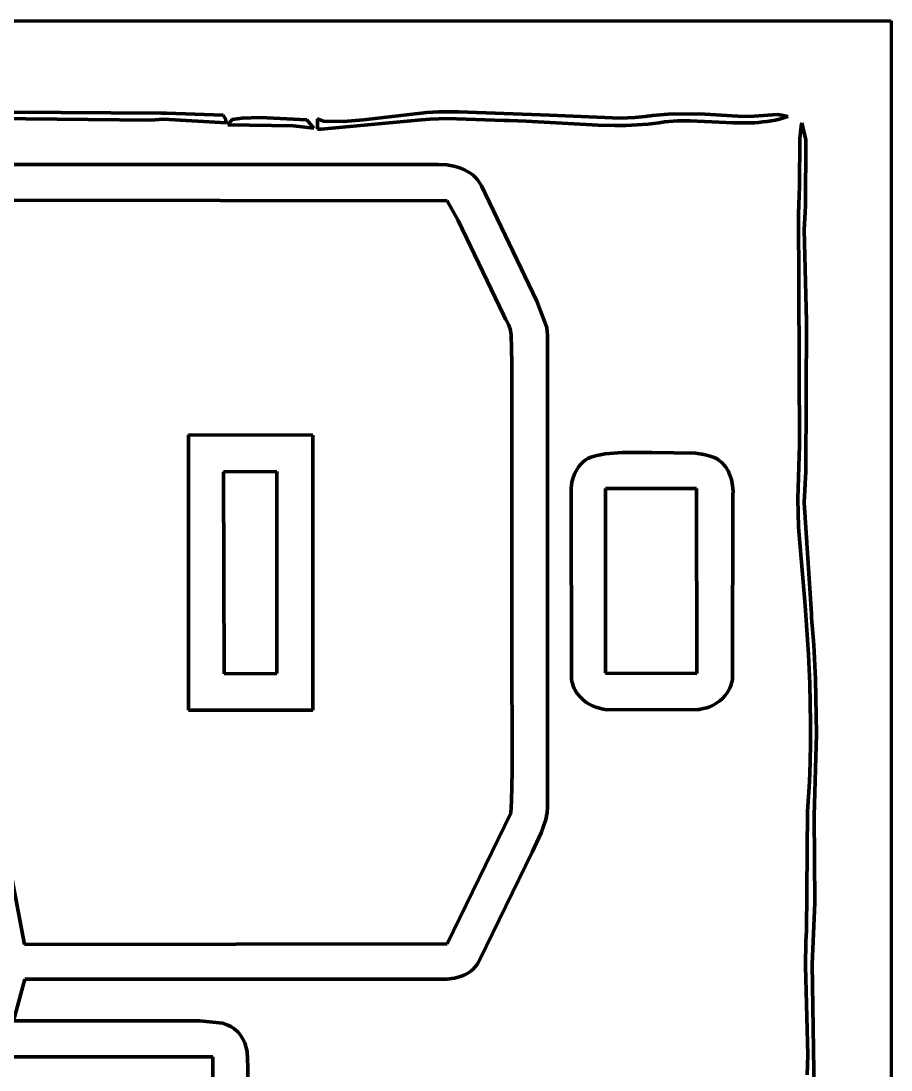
# Model space of a CAD drawing. Header units: millimetres. Extents: x 0 to 10.2, y 0 to 7.
# Drawn here: x 7.286 to 10.222, y 3.489 to 7.028 of the extents above; entities that cross this region are included whole.
import ezdxf

# ---------------------------------------------------------------- set-up
doc = ezdxf.new("R2010")
doc.units = ezdxf.units.MM
doc.layers.add('color#030303ff', color=7, linetype='CONTINUOUS', lineweight=100)
doc.layers.add('color#ffffffff', color=7, linetype='CONTINUOUS', lineweight=100)

msp = doc.modelspace()

# ---------------------------------------------------------------- linework, layer by layer
at = {"layer": 'color#030303ff'}
for p, q in [((7.3027, 6.6978), (7.2355, 6.6988)), ((7.2513, 6.7197), (7.7595, 6.7164)), ((7.7228, 6.6933), (7.3027, 6.6978)), ((7.767, 6.6964), (7.7228, 6.6933)), ((7.7595, 6.7164), (7.7776, 6.7172)), ((7.9787, 6.6842), (7.767, 6.6964)), ((7.7776, 6.7172), (7.968, 6.7098)), ((7.968, 6.7098), (7.9777, 6.6956)), ((7.9777, 6.6956), (7.9787, 6.6842)), ((7.9848, 6.6772), (7.9989, 6.6953)), ((7.9989, 6.6953), (8.0326, 6.6996)), ((8.0326, 6.6996), (8.093, 6.7018)), ((8.093, 6.7018), (8.2505, 6.6948)), ((8.2505, 6.6948), (8.2743, 6.6657)), ((8.2873, 6.6626), (8.2869, 6.6976)), ((8.2869, 6.6976), (8.3072, 6.6902)), ((8.6377, 6.6941), (8.2995, 6.6627)), ((8.3072, 6.6902), (8.3749, 6.6889)), ((8.3749, 6.6889), (8.442, 6.694)), ((8.442, 6.694), (8.6559, 6.7189)), ((8.6665, 6.697), (8.6377, 6.6941)), ((8.6559, 6.7189), (8.6961, 6.7212)), ((8.7242, 6.6984), (8.6665, 6.697)), ((8.6961, 6.7212), (8.723, 6.7218)), ((8.723, 6.7218), (8.75, 6.7215)), ((8.9166, 6.6917), (8.7242, 6.6984)), ((8.75, 6.7215), (8.7635, 6.7209)), ((8.7635, 6.7209), (9.0692, 6.7099)), ((8.9353, 6.6915), (8.9166, 6.6917)), ((8.9913, 6.6898), (8.9353, 6.6915)), ((9.2343, 6.6762), (8.9913, 6.6898)), ((9.0692, 6.7099), (9.3092, 6.6998)), ((9.3092, 6.6998), (9.3572, 6.7018)), ((9.3572, 6.7018), (9.3931, 6.7052)), ((9.3931, 6.7052), (9.4169, 6.7085)), ((9.4169, 6.7085), (9.4697, 6.7136)), ((9.4697, 6.7136), (9.5754, 6.7146)), ((9.4868, 6.6896), (9.4724, 6.6885)), ((9.5012, 6.6904), (9.4868, 6.6896)), ((9.5156, 6.6908), (9.5012, 6.6904)), ((9.5444, 6.6909), (9.5156, 6.6908)), ((9.6892, 6.6843), (9.5444, 6.6909)), ((9.5754, 6.7146), (9.7234, 6.7056)), ((9.7234, 6.7056), (9.7599, 6.7064)), ((9.7599, 6.7064), (9.8383, 6.7122)), ((9.8039, 6.6888), (9.7897, 6.687)), ((9.818, 6.691), (9.8039, 6.6888)), ((9.8322, 6.6937), (9.818, 6.691)), ((9.8462, 6.6969), (9.8322, 6.6937)), ((9.8383, 6.7122), (9.8538, 6.7105)), ((9.8602, 6.7007), (9.8462, 6.6969)), ((9.8538, 6.7105), (9.864, 6.7083)), ((9.8742, 6.7051), (9.8602, 6.7007)), ((9.864, 6.7083), (9.8742, 6.7051)), ((8.2048, 6.6742), (7.9848, 6.6772)), ((8.2743, 6.6657), (8.2048, 6.6742)), ((8.2995, 6.6627), (8.2873, 6.6626)), ((9.2903, 6.6752), (9.2343, 6.6762)), ((9.3277, 6.6756), (9.2903, 6.6752)), ((9.365, 6.6771), (9.3277, 6.6756)), ((9.3836, 6.6783), (9.365, 6.6771)), ((9.4022, 6.6799), (9.3836, 6.6783)), ((9.4209, 6.6819), (9.4022, 6.6799)), ((9.4395, 6.6842), (9.4209, 6.6819)), ((9.4581, 6.687), (9.4395, 6.6842)), ((9.4724, 6.6885), (9.4581, 6.687)), ((9.7324, 6.6838), (9.6892, 6.6843)), ((9.7611, 6.6847), (9.7324, 6.6838)), ((9.7754, 6.6857), (9.7611, 6.6847)), ((9.7897, 6.687), (9.7754, 6.6857)), ((9.9148, 6.6312), (9.9192, 6.6733)), ((9.9192, 6.6733), (9.9207, 6.6838)), ((9.9207, 6.6838), (9.9345, 6.6267)), ((9.913, 6.4719), (9.9148, 6.6312)), ((9.9345, 6.6267), (9.9332, 6.4036)), ((6.9718, 6.5439), (8.6942, 6.5437)), ((8.6942, 6.5437), (8.7237, 6.5421)), ((8.7237, 6.5421), (8.7472, 6.538)), ((8.7472, 6.538), (8.7643, 6.5332)), ((8.7643, 6.5332), (8.7808, 6.5267)), ((8.7808, 6.5267), (8.7913, 6.5214)), ((8.7913, 6.5214), (8.8012, 6.5153)), ((8.8012, 6.5153), (8.8105, 6.5083)), ((8.8105, 6.5083), (8.8192, 6.5005)), ((8.8192, 6.5005), (8.827, 6.4917)), ((8.827, 6.4917), (8.8306, 6.487)), ((8.8306, 6.487), (8.834, 6.4821)), ((8.834, 6.4821), (8.8372, 6.4769)), ((8.8372, 6.4769), (8.8401, 6.4714)), ((8.8401, 6.4714), (9.0268, 6.0823)), ((9.9097, 6.3764), (9.913, 6.4719)), ((8.7245, 6.4216), (6.9346, 6.4234)), ((8.7618, 6.3546), (8.7245, 6.4216)), ((9.9106, 6.1348), (9.9097, 6.3764)), ((9.9332, 6.4036), (9.9291, 6.3232)), ((8.9148, 6.036), (8.7618, 6.3546)), ((9.9291, 6.3232), (9.9372, 6.015)), ((9.9138, 5.5977), (9.9106, 6.1348)), ((9.0268, 6.0823), (9.0604, 5.994)), ((8.9218, 6.0223), (8.9148, 6.036)), ((8.9272, 6.013), (8.9218, 6.0223)), ((8.9316, 6.0035), (8.9272, 6.013)), ((8.9366, 5.9888), (8.9316, 6.0035)), ((8.9406, 5.9686), (8.9366, 5.9888)), ((9.0604, 5.994), (9.0631, 5.9671)), ((9.9372, 6.015), (9.935, 5.5084)), ((8.9422, 5.8745), (8.9406, 5.9686)), ((9.0631, 5.9671), (9.063, 5.9579)), ((9.063, 5.9579), (9.0634, 4.388)), ((8.9424, 5.4028), (8.9422, 5.8745)), ((7.8517, 4.7023), (7.8519, 5.6313)), ((7.8519, 5.6313), (8.2706, 5.6309)), ((8.2706, 5.6309), (8.2708, 4.7031)), ((9.9076, 5.416), (9.9138, 5.5977)), ((9.1992, 5.5515), (9.2088, 5.5562)), ((9.2088, 5.5562), (9.2296, 5.5624)), ((9.2296, 5.5624), (9.2578, 5.5679)), ((9.2578, 5.5679), (9.3151, 5.5723)), ((9.3151, 5.5723), (9.4161, 5.5719)), ((9.4161, 5.5719), (9.562, 5.5695)), ((9.562, 5.5695), (9.5906, 5.565)), ((9.5906, 5.565), (9.6119, 5.5597)), ((9.6119, 5.5597), (9.6259, 5.5551)), ((9.1626, 5.5158), (9.1684, 5.5243)), ((9.1684, 5.5243), (9.1749, 5.5322)), ((9.1749, 5.5322), (9.1823, 5.5394)), ((9.1823, 5.5394), (9.1903, 5.5459)), ((9.1903, 5.5459), (9.1992, 5.5515)), ((9.6259, 5.5551), (9.635, 5.5502)), ((9.635, 5.5502), (9.6434, 5.5444)), ((9.6434, 5.5444), (9.6511, 5.5379)), ((9.6511, 5.5379), (9.658, 5.5306)), ((9.658, 5.5306), (9.6643, 5.5226)), ((9.6643, 5.5226), (9.6723, 5.5097)), ((8.1498, 5.508), (7.9695, 5.5068)), ((7.9695, 5.5068), (7.9718, 4.8256)), ((8.1492, 4.826), (8.1498, 5.508)), ((9.1455, 5.4723), (9.1495, 5.4875)), ((9.1495, 5.4875), (9.1552, 5.5021)), ((9.1552, 5.5021), (9.1626, 5.5158)), ((9.6723, 5.5097), (9.6788, 5.4958)), ((9.6788, 5.4958), (9.6837, 5.4812)), ((9.935, 5.5084), (9.9287, 5.403)), ((9.1424, 5.4308), (9.1425, 5.4515)), ((9.1425, 5.4515), (9.1455, 5.4723)), ((9.566, 5.4507), (9.2592, 5.4501)), ((9.2592, 5.4501), (9.2592, 4.8271)), ((9.5665, 4.8262), (9.566, 5.4507)), ((9.6837, 5.4812), (9.6878, 5.461)), ((9.6878, 5.461), (9.6891, 5.4406)), ((9.1436, 4.8195), (9.1424, 5.4308)), ((9.6888, 5.4306), (9.6878, 4.8202)), ((9.6891, 5.4406), (9.6888, 5.4306)), ((9.9097, 5.3204), (9.9076, 5.416)), ((8.9424, 4.9446), (8.9424, 5.4028)), ((9.9287, 5.403), (9.9538, 5.0283)), ((9.9325, 5.0563), (9.9097, 5.3204)), ((9.9433, 4.8909), (9.9325, 5.0563)), ((9.9538, 5.0283), (9.9542, 5.0148)), ((9.9542, 5.0148), (9.9616, 4.9228)), ((8.944, 4.4973), (8.9424, 4.9446)), ((9.9616, 4.9228), (9.9675, 4.8077)), ((9.9477, 4.7916), (9.9433, 4.8909)), ((7.9718, 4.8256), (8.1492, 4.826)), ((9.1438, 4.8128), (9.1436, 4.8195)), ((9.2592, 4.8271), (9.5665, 4.8262)), ((9.6875, 4.8136), (9.6868, 4.8072)), ((9.6878, 4.8202), (9.6875, 4.8136)), ((9.1444, 4.8063), (9.1438, 4.8128)), ((9.1455, 4.8), (9.1444, 4.8063)), ((9.1469, 4.7938), (9.1455, 4.8)), ((9.1486, 4.7878), (9.1469, 4.7938)), ((9.1507, 4.782), (9.1486, 4.7878)), ((9.1532, 4.7763), (9.1507, 4.782)), ((9.6805, 4.7829), (9.6781, 4.7772)), ((9.6826, 4.7887), (9.6805, 4.7829)), ((9.6844, 4.7947), (9.6826, 4.7887)), ((9.6858, 4.8009), (9.6844, 4.7947)), ((9.6868, 4.8072), (9.6858, 4.8009)), ((9.9497, 4.7254), (9.9477, 4.7916)), ((9.9675, 4.8077), (9.9703, 4.6231)), ((9.1559, 4.7709), (9.1532, 4.7763)), ((9.159, 4.7656), (9.1559, 4.7709)), ((9.1623, 4.7605), (9.159, 4.7656)), ((9.166, 4.7555), (9.1623, 4.7605)), ((9.1699, 4.7508), (9.166, 4.7555)), ((9.174, 4.7463), (9.1699, 4.7508)), ((9.183, 4.7378), (9.174, 4.7463)), ((9.6535, 4.7426), (9.6444, 4.7345)), ((9.6619, 4.7516), (9.6535, 4.7426)), ((9.6656, 4.7563), (9.6619, 4.7516)), ((9.6692, 4.7613), (9.6656, 4.7563)), ((9.6724, 4.7664), (9.6692, 4.7613)), ((9.6754, 4.7717), (9.6724, 4.7664)), ((9.6781, 4.7772), (9.6754, 4.7717)), ((9.1928, 4.7302), (9.183, 4.7378)), ((9.2033, 4.7235), (9.1928, 4.7302)), ((9.2144, 4.7177), (9.2033, 4.7235)), ((9.226, 4.7128), (9.2144, 4.7177)), ((9.238, 4.709), (9.226, 4.7128)), ((9.2503, 4.7061), (9.238, 4.709)), ((9.5887, 4.7079), (9.5763, 4.7056)), ((9.6008, 4.7112), (9.5887, 4.7079)), ((9.6125, 4.7156), (9.6008, 4.7112)), ((9.6238, 4.721), (9.6125, 4.7156)), ((9.6344, 4.7273), (9.6238, 4.721)), ((9.6444, 4.7345), (9.6344, 4.7273)), ((9.9506, 4.6592), (9.9497, 4.7254)), ((8.2708, 4.7031), (7.8517, 4.7023)), ((9.2627, 4.7042), (9.2503, 4.7061)), ((9.5701, 4.7049), (9.2627, 4.7042)), ((9.5763, 4.7056), (9.5701, 4.7049)), ((9.9505, 4.5929), (9.9506, 4.6592)), ((9.9703, 4.6231), (9.9633, 4.3464)), ((9.9493, 4.5267), (9.9505, 4.5929)), ((8.941, 4.3959), (8.944, 4.4973)), ((9.9482, 4.4936), (9.9493, 4.5267)), ((9.945, 4.4274), (9.9468, 4.4605)), ((9.9468, 4.4605), (9.9482, 4.4936)), ((9.9429, 4.3944), (9.945, 4.4274)), ((8.9387, 4.3553), (8.941, 4.3959)), ((9.9405, 4.3613), (9.9429, 4.3944)), ((8.7239, 3.9148), (8.9387, 4.3553)), ((9.062, 4.3578), (9.0573, 4.3344)), ((9.0635, 4.3758), (9.062, 4.3578)), ((9.0634, 4.388), (9.0635, 4.3758)), ((9.9366, 3.957), (9.9405, 4.3613)), ((9.0573, 4.3344), (9.0415, 4.2892)), ((9.9633, 4.3464), (9.9648, 4.0533)), ((9.0415, 4.2892), (9.0107, 4.2239)), ((9.0107, 4.2239), (8.833, 3.8593)), ((7.2518, 4.1548), (7.2976, 3.9123)), ((9.9648, 4.0533), (9.9558, 3.8465)), ((9.9349, 3.9236), (9.9366, 3.957)), ((7.2976, 3.9123), (8.7239, 3.9148)), ((9.9337, 3.84), (9.9349, 3.9236)), ((8.833, 3.8593), (8.8307, 3.8544)), ((8.8049, 3.823), (8.7967, 3.8171)), ((8.8125, 3.8296), (8.8049, 3.823)), ((8.8193, 3.837), (8.8125, 3.8296)), ((8.8255, 3.8453), (8.8193, 3.837)), ((8.8307, 3.8544), (8.8255, 3.8453)), ((9.9411, 3.5392), (9.9337, 3.84)), ((9.9558, 3.8465), (9.963, 3.4149)), ((7.2995, 3.7956), (7.2607, 3.6546)), ((8.7084, 3.7953), (7.2995, 3.7956)), ((8.7237, 3.7955), (8.7084, 3.7953)), ((8.7494, 3.7987), (8.7237, 3.7955)), ((8.7693, 3.804), (8.7494, 3.7987)), ((8.7835, 3.8098), (8.7693, 3.804)), ((8.7967, 3.8171), (8.7835, 3.8098)), ((7.2607, 3.6546), (7.8893, 3.6551)), ((7.8893, 3.6551), (7.9657, 3.6466)), ((7.9657, 3.6466), (7.9837, 3.6406)), ((7.9837, 3.6406), (7.9964, 3.6343)), ((7.9964, 3.6343), (8.0043, 3.6292)), ((8.0043, 3.6292), (8.0118, 3.6231)), ((8.0118, 3.6231), (8.0187, 3.6161)), ((8.0187, 3.6161), (8.0273, 3.6062)), ((8.0273, 3.6062), (8.0343, 3.5955)), ((8.0343, 3.5955), (8.0414, 3.5801)), ((8.0414, 3.5801), (8.049, 3.551)), ((8.049, 3.551), (8.0521, 3.4994)), ((9.9396, 3.4723), (9.9411, 3.5392)), ((7.9337, 3.5336), (7.2456, 3.5336)), ((7.935, 1.7283), (7.9337, 3.5336)), ((8.0521, 3.4994), (8.0513, 1.8522))]:
    msp.add_line(p, q, dxfattribs=at)
at = {"layer": 'color#ffffffff'}
for p, q in [((0, 7.0278), (10.2222, 7.0278)), ((10.2222, 7.0278), (10.2222, 0)), ((7.2355, 6.6988), (7.3027, 6.6978)), ((7.7595, 6.7164), (7.2513, 6.7197)), ((7.3027, 6.6978), (7.7228, 6.6933)), ((7.7228, 6.6933), (7.767, 6.6964)), ((7.7776, 6.7172), (7.7595, 6.7164)), ((7.767, 6.6964), (7.9787, 6.6842)), ((7.968, 6.7098), (7.7776, 6.7172)), ((7.9777, 6.6956), (7.968, 6.7098)), ((7.9787, 6.6842), (7.9777, 6.6956)), ((7.9989, 6.6953), (7.9848, 6.6772)), ((8.0326, 6.6996), (7.9989, 6.6953)), ((8.093, 6.7018), (8.0326, 6.6996)), ((8.2505, 6.6948), (8.093, 6.7018)), ((8.2743, 6.6657), (8.2505, 6.6948)), ((8.3072, 6.6902), (8.2869, 6.6976)), ((8.2869, 6.6976), (8.2873, 6.6626)), ((8.2995, 6.6627), (8.6377, 6.6941)), ((8.3749, 6.6889), (8.3072, 6.6902)), ((8.442, 6.694), (8.3749, 6.6889)), ((8.6559, 6.7189), (8.442, 6.694)), ((8.6377, 6.6941), (8.6665, 6.697)), ((8.6961, 6.7212), (8.6559, 6.7189)), ((8.6665, 6.697), (8.7242, 6.6984)), ((8.723, 6.7218), (8.6961, 6.7212)), ((8.75, 6.7215), (8.723, 6.7218)), ((8.7242, 6.6984), (8.9166, 6.6917)), ((8.7635, 6.7209), (8.75, 6.7215)), ((9.0692, 6.7099), (8.7635, 6.7209)), ((8.9166, 6.6917), (8.9353, 6.6915)), ((8.9353, 6.6915), (8.9913, 6.6898)), ((8.9913, 6.6898), (9.2343, 6.6762)), ((9.3092, 6.6998), (9.0692, 6.7099)), ((9.3572, 6.7018), (9.3092, 6.6998)), ((9.3931, 6.7052), (9.3572, 6.7018)), ((9.4169, 6.7085), (9.3931, 6.7052)), ((9.4697, 6.7136), (9.4169, 6.7085)), ((9.5754, 6.7146), (9.4697, 6.7136)), ((9.4724, 6.6885), (9.4868, 6.6896)), ((9.4868, 6.6896), (9.5012, 6.6904)), ((9.5012, 6.6904), (9.5156, 6.6908)), ((9.5156, 6.6908), (9.5444, 6.6909)), ((9.5444, 6.6909), (9.6892, 6.6843)), ((9.7234, 6.7056), (9.5754, 6.7146)), ((9.7599, 6.7064), (9.7234, 6.7056)), ((9.8383, 6.7122), (9.7599, 6.7064)), ((9.7897, 6.687), (9.8039, 6.6888)), ((9.8039, 6.6888), (9.818, 6.691)), ((9.818, 6.691), (9.8322, 6.6937)), ((9.8322, 6.6937), (9.8462, 6.6969)), ((9.8538, 6.7105), (9.8383, 6.7122)), ((9.8462, 6.6969), (9.8602, 6.7007)), ((9.864, 6.7083), (9.8538, 6.7105)), ((9.8602, 6.7007), (9.8742, 6.7051)), ((9.8742, 6.7051), (9.864, 6.7083)), ((7.9848, 6.6772), (8.2048, 6.6742)), ((8.2048, 6.6742), (8.2743, 6.6657)), ((8.2873, 6.6626), (8.2995, 6.6627)), ((9.2343, 6.6762), (9.2903, 6.6752)), ((9.2903, 6.6752), (9.3277, 6.6756)), ((9.3277, 6.6756), (9.365, 6.6771)), ((9.365, 6.6771), (9.3836, 6.6783)), ((9.3836, 6.6783), (9.4022, 6.6799)), ((9.4022, 6.6799), (9.4209, 6.6819)), ((9.4209, 6.6819), (9.4395, 6.6842)), ((9.4395, 6.6842), (9.4581, 6.687)), ((9.4581, 6.687), (9.4724, 6.6885)), ((9.6892, 6.6843), (9.7324, 6.6838)), ((9.7324, 6.6838), (9.7611, 6.6847)), ((9.7611, 6.6847), (9.7754, 6.6857)), ((9.7754, 6.6857), (9.7897, 6.687)), ((9.9192, 6.6733), (9.9148, 6.6312)), ((9.9207, 6.6838), (9.9192, 6.6733)), ((9.9345, 6.6267), (9.9207, 6.6838)), ((9.9148, 6.6312), (9.913, 6.4719)), ((9.9332, 6.4036), (9.9345, 6.6267)), ((8.6942, 6.5437), (6.9718, 6.5439)), ((8.7237, 6.5421), (8.6942, 6.5437)), ((8.7472, 6.538), (8.7237, 6.5421)), ((8.7643, 6.5332), (8.7472, 6.538)), ((8.7808, 6.5267), (8.7643, 6.5332)), ((8.7913, 6.5214), (8.7808, 6.5267)), ((8.8012, 6.5153), (8.7913, 6.5214)), ((8.8105, 6.5083), (8.8012, 6.5153)), ((8.8192, 6.5005), (8.8105, 6.5083)), ((8.827, 6.4917), (8.8192, 6.5005)), ((8.8306, 6.487), (8.827, 6.4917)), ((8.834, 6.4821), (8.8306, 6.487)), ((8.8372, 6.4769), (8.834, 6.4821)), ((8.8401, 6.4714), (8.8372, 6.4769)), ((9.0268, 6.0823), (8.8401, 6.4714)), ((9.913, 6.4719), (9.9097, 6.3764)), ((6.9346, 6.4234), (8.7245, 6.4216)), ((8.7245, 6.4216), (8.7618, 6.3546)), ((9.9097, 6.3764), (9.9106, 6.1348)), ((9.9291, 6.3232), (9.9332, 6.4036)), ((8.7618, 6.3546), (8.9148, 6.036)), ((9.9372, 6.015), (9.9291, 6.3232)), ((9.9106, 6.1348), (9.9138, 5.5977)), ((9.0604, 5.994), (9.0268, 6.0823)), ((8.9148, 6.036), (8.9218, 6.0223)), ((8.9218, 6.0223), (8.9272, 6.013)), ((8.9272, 6.013), (8.9316, 6.0035)), ((8.9316, 6.0035), (8.9366, 5.9888)), ((8.9366, 5.9888), (8.9406, 5.9686)), ((9.0631, 5.9671), (9.0604, 5.994)), ((9.935, 5.5084), (9.9372, 6.015)), ((8.9406, 5.9686), (8.9422, 5.8745)), ((9.063, 5.9579), (9.0631, 5.9671)), ((9.0634, 4.388), (9.063, 5.9579)), ((8.9422, 5.8745), (8.9424, 5.4028)), ((7.8519, 5.6313), (7.8517, 4.7023)), ((8.2706, 5.6309), (7.8519, 5.6313)), ((8.2708, 4.7031), (8.2706, 5.6309)), ((9.9138, 5.5977), (9.9076, 5.416)), ((9.2088, 5.5562), (9.1992, 5.5515)), ((9.2296, 5.5624), (9.2088, 5.5562)), ((9.2578, 5.5679), (9.2296, 5.5624)), ((9.3151, 5.5723), (9.2578, 5.5679)), ((9.4161, 5.5719), (9.3151, 5.5723)), ((9.562, 5.5695), (9.4161, 5.5719)), ((9.5906, 5.565), (9.562, 5.5695)), ((9.6119, 5.5597), (9.5906, 5.565)), ((9.6259, 5.5551), (9.6119, 5.5597)), ((9.1684, 5.5243), (9.1626, 5.5158)), ((9.1749, 5.5322), (9.1684, 5.5243)), ((9.1823, 5.5394), (9.1749, 5.5322)), ((9.1903, 5.5459), (9.1823, 5.5394)), ((9.1992, 5.5515), (9.1903, 5.5459)), ((9.635, 5.5502), (9.6259, 5.5551)), ((9.6434, 5.5444), (9.635, 5.5502)), ((9.6511, 5.5379), (9.6434, 5.5444)), ((9.658, 5.5306), (9.6511, 5.5379)), ((9.6643, 5.5226), (9.658, 5.5306)), ((9.6723, 5.5097), (9.6643, 5.5226)), ((7.9695, 5.5068), (8.1498, 5.508)), ((7.9718, 4.8256), (7.9695, 5.5068)), ((8.1498, 5.508), (8.1492, 4.826)), ((9.1495, 5.4875), (9.1455, 5.4723)), ((9.1552, 5.5021), (9.1495, 5.4875)), ((9.1626, 5.5158), (9.1552, 5.5021)), ((9.6788, 5.4958), (9.6723, 5.5097)), ((9.6837, 5.4812), (9.6788, 5.4958)), ((9.9287, 5.403), (9.935, 5.5084)), ((9.1425, 5.4515), (9.1424, 5.4308)), ((9.1455, 5.4723), (9.1425, 5.4515)), ((9.2592, 5.4501), (9.566, 5.4507)), ((9.2592, 4.8271), (9.2592, 5.4501)), ((9.566, 5.4507), (9.5665, 4.8262)), ((9.6878, 5.461), (9.6837, 5.4812)), ((9.6891, 5.4406), (9.6878, 5.461)), ((9.1424, 5.4308), (9.1436, 4.8195)), ((9.6878, 4.8202), (9.6888, 5.4306)), ((9.6888, 5.4306), (9.6891, 5.4406)), ((9.9076, 5.416), (9.9097, 5.3204)), ((8.9424, 5.4028), (8.9424, 4.9446)), ((9.9538, 5.0283), (9.9287, 5.403)), ((9.9097, 5.3204), (9.9325, 5.0563)), ((9.9325, 5.0563), (9.9433, 4.8909)), ((9.9542, 5.0148), (9.9538, 5.0283)), ((9.9616, 4.9228), (9.9542, 5.0148)), ((8.9424, 4.9446), (8.944, 4.4973)), ((9.9675, 4.8077), (9.9616, 4.9228)), ((9.9433, 4.8909), (9.9477, 4.7916)), ((8.1492, 4.826), (7.9718, 4.8256)), ((9.1436, 4.8195), (9.1438, 4.8128)), ((9.5665, 4.8262), (9.2592, 4.8271)), ((9.6868, 4.8072), (9.6875, 4.8136)), ((9.6875, 4.8136), (9.6878, 4.8202)), ((9.1438, 4.8128), (9.1444, 4.8063)), ((9.1444, 4.8063), (9.1455, 4.8)), ((9.1455, 4.8), (9.1469, 4.7938)), ((9.1469, 4.7938), (9.1486, 4.7878)), ((9.1486, 4.7878), (9.1507, 4.782)), ((9.1507, 4.782), (9.1532, 4.7763)), ((9.6781, 4.7772), (9.6805, 4.7829)), ((9.6805, 4.7829), (9.6826, 4.7887)), ((9.6826, 4.7887), (9.6844, 4.7947)), ((9.6844, 4.7947), (9.6858, 4.8009)), ((9.6858, 4.8009), (9.6868, 4.8072)), ((9.9477, 4.7916), (9.9497, 4.7254)), ((9.9703, 4.6231), (9.9675, 4.8077)), ((9.1532, 4.7763), (9.1559, 4.7709)), ((9.1559, 4.7709), (9.159, 4.7656)), ((9.159, 4.7656), (9.1623, 4.7605)), ((9.1623, 4.7605), (9.166, 4.7555)), ((9.166, 4.7555), (9.1699, 4.7508)), ((9.1699, 4.7508), (9.174, 4.7463)), ((9.174, 4.7463), (9.183, 4.7378)), ((9.6444, 4.7345), (9.6535, 4.7426)), ((9.6535, 4.7426), (9.6619, 4.7516)), ((9.6619, 4.7516), (9.6656, 4.7563)), ((9.6656, 4.7563), (9.6692, 4.7613)), ((9.6692, 4.7613), (9.6724, 4.7664)), ((9.6724, 4.7664), (9.6754, 4.7717)), ((9.6754, 4.7717), (9.6781, 4.7772)), ((9.183, 4.7378), (9.1928, 4.7302)), ((9.1928, 4.7302), (9.2033, 4.7235)), ((9.2033, 4.7235), (9.2144, 4.7177)), ((9.2144, 4.7177), (9.226, 4.7128)), ((9.226, 4.7128), (9.238, 4.709)), ((9.238, 4.709), (9.2503, 4.7061)), ((9.5763, 4.7056), (9.5887, 4.7079)), ((9.5887, 4.7079), (9.6008, 4.7112)), ((9.6008, 4.7112), (9.6125, 4.7156)), ((9.6125, 4.7156), (9.6238, 4.721)), ((9.6238, 4.721), (9.6344, 4.7273)), ((9.6344, 4.7273), (9.6444, 4.7345)), ((9.9497, 4.7254), (9.9506, 4.6592)), ((7.8517, 4.7023), (8.2708, 4.7031)), ((9.2503, 4.7061), (9.2627, 4.7042)), ((9.2627, 4.7042), (9.5701, 4.7049)), ((9.5701, 4.7049), (9.5763, 4.7056)), ((9.9506, 4.6592), (9.9505, 4.5929)), ((9.9633, 4.3464), (9.9703, 4.6231)), ((9.9505, 4.5929), (9.9493, 4.5267)), ((8.944, 4.4973), (8.941, 4.3959)), ((9.9493, 4.5267), (9.9482, 4.4936)), ((9.9468, 4.4605), (9.945, 4.4274)), ((9.9482, 4.4936), (9.9468, 4.4605)), ((9.945, 4.4274), (9.9429, 4.3944)), ((8.941, 4.3959), (8.9387, 4.3553)), ((9.9429, 4.3944), (9.9405, 4.3613)), ((8.9387, 4.3553), (8.7239, 3.9148)), ((9.0573, 4.3344), (9.062, 4.3578)), ((9.062, 4.3578), (9.0635, 4.3758)), ((9.0635, 4.3758), (9.0634, 4.388)), ((9.9405, 4.3613), (9.9366, 3.957)), ((9.0415, 4.2892), (9.0573, 4.3344)), ((9.9648, 4.0533), (9.9633, 4.3464)), ((9.0107, 4.2239), (9.0415, 4.2892)), ((8.833, 3.8593), (9.0107, 4.2239)), ((7.2976, 3.9123), (7.2518, 4.1548)), ((9.9558, 3.8465), (9.9648, 4.0533)), ((9.9366, 3.957), (9.9349, 3.9236)), ((8.7239, 3.9148), (7.2976, 3.9123)), ((9.9349, 3.9236), (9.9337, 3.84)), ((8.8307, 3.8544), (8.833, 3.8593)), ((8.7967, 3.8171), (8.8049, 3.823)), ((8.8049, 3.823), (8.8125, 3.8296)), ((8.8125, 3.8296), (8.8193, 3.837)), ((8.8193, 3.837), (8.8255, 3.8453)), ((8.8255, 3.8453), (8.8307, 3.8544)), ((9.9337, 3.84), (9.9411, 3.5392)), ((9.963, 3.4149), (9.9558, 3.8465)), ((7.2607, 3.6546), (7.2995, 3.7956)), ((7.2995, 3.7956), (8.7084, 3.7953)), ((8.7084, 3.7953), (8.7237, 3.7955)), ((8.7237, 3.7955), (8.7494, 3.7987)), ((8.7494, 3.7987), (8.7693, 3.804)), ((8.7693, 3.804), (8.7835, 3.8098)), ((8.7835, 3.8098), (8.7967, 3.8171)), ((7.8893, 3.6551), (7.2607, 3.6546)), ((7.9657, 3.6466), (7.8893, 3.6551)), ((7.9837, 3.6406), (7.9657, 3.6466)), ((7.9964, 3.6343), (7.9837, 3.6406)), ((8.0043, 3.6292), (7.9964, 3.6343)), ((8.0118, 3.6231), (8.0043, 3.6292)), ((8.0187, 3.6161), (8.0118, 3.6231)), ((8.0273, 3.6062), (8.0187, 3.6161)), ((8.0343, 3.5955), (8.0273, 3.6062)), ((8.0414, 3.5801), (8.0343, 3.5955)), ((8.049, 3.551), (8.0414, 3.5801)), ((8.0521, 3.4994), (8.049, 3.551)), ((9.9411, 3.5392), (9.9396, 3.4723)), ((7.2456, 3.5336), (7.9337, 3.5336)), ((7.9337, 3.5336), (7.935, 1.7283)), ((8.0513, 1.8522), (8.0521, 3.4994))]:
    msp.add_line(p, q, dxfattribs=at)

doc.saveas('drawing.dxf')
